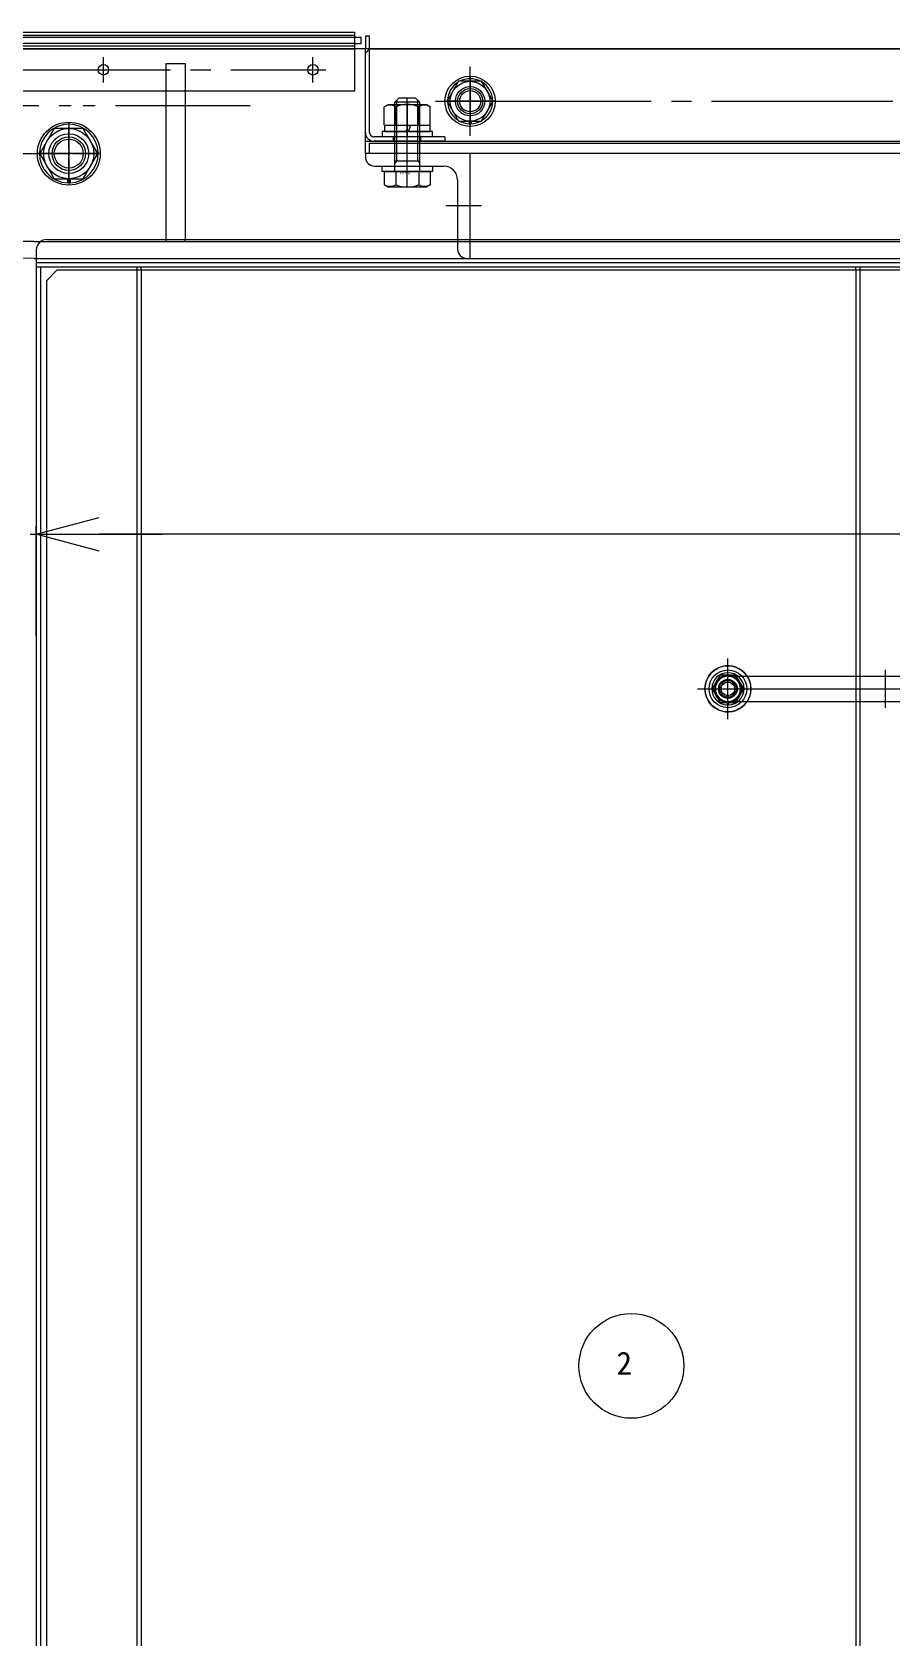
# Model space of a CAD drawing. Units: millimetres at full size. Extents: x -32787 to 32787, y -11878 to 14562.
# Drawn here: x -18977 to -18567, y 10316 to 11082 of the extents above; entities that cross this region are included whole.
import ezdxf
from ezdxf.enums import TextEntityAlignment as Align

# ---------------------------------------------------------------- set-up
doc = ezdxf.new("R2010")
doc.units = ezdxf.units.MM
doc.header["$LTSCALE"] = 9.6
doc.linetypes.add('CHAIN2', pattern=[12, 9, -1, 1, -1])
doc.linetypes.add('DOUBLE_CHAIN2', pattern=[12.8, 9, -1, 0.6, -0.6, 0.6, -1])
for name, color, linetype, lineweight in [('0-2_0', 2, 'Continuous', 9), ('0-7_01_外形線', 134, 'Continuous', 9), ('0-8_04_中心線', 4, 'CHAIN2', 9), ('0-9_03_かくれ線', 5, 'Continuous', 9), ('0-A_06_PHANTOM', 2, 'DOUBLE_CHAIN2', 9), ('0-E_08_DIM', 3, 'Continuous', 9), ('1-2_07_寸法線', 3, 'Continuous', 9)]:
    doc.layers.add(name, color=color, linetype=linetype, lineweight=lineweight)
doc.styles.add('ＭＳ ゴシック', font='')
doc.styles.get('ＭＳ ゴシック').set_extended_font_data('MS Gothic')

# ---------------------------------------------------------------- blocks, each defined once
blk = doc.blocks.new('U4914')
at = {"layer": '0-8_04_中心線'}
for p, q in [((-6.11, 0), (-0.522, 0)), ((0, 0.522), (0, 6.11)), ((0.522, 0), (6.11, 0)), ((0, -6.11), (0, -0.522))]:
    blk.add_line(p, q, dxfattribs=at)
at = {"layer": '0-8_04_中心線', "linetype": 'Continuous'}
for p, q in [((-0.261, 0), (0.261, 0)), ((0, -0.261), (0, 0.261))]:
    blk.add_line(p, q, dxfattribs=at)
blk = doc.blocks.new('U4915')
at = {"layer": '0-8_04_中心線'}
for p, q in [((-6.11, 0), (-0.522, 0)), ((0, 0.522), (0, 6.11)), ((0.522, 0), (6.11, 0)), ((0, -6.11), (0, -0.522))]:
    blk.add_line(p, q, dxfattribs=at)
at = {"layer": '0-8_04_中心線', "linetype": 'Continuous'}
for p, q in [((-0.261, 0), (0.261, 0)), ((0, -0.261), (0, 0.261))]:
    blk.add_line(p, q, dxfattribs=at)
blk = doc.blocks.new('U4925')
at = {"layer": '0-8_04_中心線'}
for p, q in [((0, 1.9), (0, 13)), ((-13, 0), (-1.9, 0)), ((1.9, 0), (13, 0)), ((0, -13), (0, -1.9))]:
    blk.add_line(p, q, dxfattribs=at)
at = {"layer": '0-8_04_中心線', "linetype": 'Continuous'}
for p, q in [((-0.95, 0), (0.95, 0)), ((0, -0.95), (0, 0.95))]:
    blk.add_line(p, q, dxfattribs=at)
blk = doc.blocks.new('U4926')
at = {"layer": '0-8_04_中心線'}
for p, q in [((0, 1.4), (0, 10.5)), ((-10.5, 0), (-1.4, 0)), ((1.4, 0), (10.5, 0)), ((0, -10.5), (0, -1.4))]:
    blk.add_line(p, q, dxfattribs=at)
at = {"layer": '0-8_04_中心線', "linetype": 'Continuous'}
for p, q in [((-0.7, 0), (0.7, 0)), ((0, -0.7), (0, 0.7))]:
    blk.add_line(p, q, dxfattribs=at)
blk = doc.blocks.new('U5094')
at = {"layer": '0-8_04_中心線'}
for p, q in [((0, 1.2), (0, 9.5)), ((-9.5, 0), (-1.2, 0)), ((1.2, 0), (9.5, 0)), ((0, -9.5), (0, -1.2))]:
    blk.add_line(p, q, dxfattribs=at)
at = {"layer": '0-8_04_中心線', "linetype": 'Continuous'}
for p, q in [((-0.6, 0), (0.6, 0)), ((0, -0.6), (0, 0.6))]:
    blk.add_line(p, q, dxfattribs=at)
blk = doc.blocks.new('U5096')
at = {"layer": '0-8_04_中心線'}
for p, q in [((0, 2.2), (0, 14.5)), ((-14.5, 0), (-2.2, 0)), ((2.2, 0), (14.5, 0)), ((0, -14.5), (0, -2.2))]:
    blk.add_line(p, q, dxfattribs=at)
at = {"layer": '0-8_04_中心線', "linetype": 'Continuous'}
for p, q in [((-1.1, 0), (1.1, 0)), ((0, -1.1), (0, 1.1))]:
    blk.add_line(p, q, dxfattribs=at)
blk = doc.blocks.new('U5098')
at = {"layer": '0-8_04_中心線'}
for p, q in [((0, 2.2), (0, 14.5)), ((-14.5, 0), (-2.2, 0)), ((2.2, 0), (14.5, 0)), ((0, -14.5), (0, -2.2))]:
    blk.add_line(p, q, dxfattribs=at)
at = {"layer": '0-8_04_中心線', "linetype": 'Continuous'}
for p, q in [((-1.1, 0), (1.1, 0)), ((0, -1.1), (0, 1.1))]:
    blk.add_line(p, q, dxfattribs=at)
blk = doc.blocks.new('U5105')
at = {"layer": '0-8_04_中心線'}
for p, q in [((0, 0.9), (0, 8)), ((-8, 0), (-0.9, 0)), ((0.9, 0), (8, 0)), ((0, -8), (0, -0.9))]:
    blk.add_line(p, q, dxfattribs=at)
at = {"layer": '0-8_04_中心線', "linetype": 'Continuous'}
for p, q in [((-0.45, 0), (0.45, 0)), ((0, -0.45), (0, 0.45))]:
    blk.add_line(p, q, dxfattribs=at)
blk = doc.blocks.new('U5121')
at = {"layer": '0-8_04_中心線'}
for p, q in [((0, 2.2), (0, 14.5)), ((-14.5, 0), (-2.2, 0)), ((2.2, 0), (14.5, 0)), ((0, -14.5), (0, -2.2))]:
    blk.add_line(p, q, dxfattribs=at)
at = {"layer": '0-8_04_中心線', "linetype": 'Continuous'}
for p, q in [((-1.1, 0), (1.1, 0)), ((0, -1.1), (0, 1.1))]:
    blk.add_line(p, q, dxfattribs=at)
blk = doc.blocks.new('U5117')
at = {"layer": '0-8_04_中心線'}
for p, q in [((0, 1.2), (0, 9.5)), ((-9.5, 0), (-1.2, 0)), ((1.2, 0), (9.5, 0)), ((0, -9.5), (0, -1.2))]:
    blk.add_line(p, q, dxfattribs=at)
at = {"layer": '0-8_04_中心線', "linetype": 'Continuous'}
for p, q in [((-0.6, 0), (0.6, 0)), ((0, -0.6), (0, 0.6))]:
    blk.add_line(p, q, dxfattribs=at)
blk = doc.blocks.new('U5119')
at = {"layer": '0-8_04_中心線'}
for p, q in [((0, 2.2), (0, 14.5)), ((-14.5, 0), (-2.2, 0)), ((2.2, 0), (14.5, 0)), ((0, -14.5), (0, -2.2))]:
    blk.add_line(p, q, dxfattribs=at)
at = {"layer": '0-8_04_中心線', "linetype": 'Continuous'}
for p, q in [((-1.1, 0), (1.1, 0)), ((0, -1.1), (0, 1.1))]:
    blk.add_line(p, q, dxfattribs=at)
blk = doc.blocks.new('U5433')
at = {"layer": '0-8_04_中心線'}
for p, q in [((0, 2.6), (0, 16.5)), ((-16.5, 0), (-2.6, 0)), ((2.6, 0), (16.5, 0)), ((0, -16.5), (0, -2.6))]:
    blk.add_line(p, q, dxfattribs=at)
at = {"layer": '0-8_04_中心線', "linetype": 'Continuous'}
for p, q in [((-1.3, 0), (1.3, 0)), ((0, -1.3), (0, 1.3))]:
    blk.add_line(p, q, dxfattribs=at)
blk = doc.blocks.new('_Open30')
at = {"layer": '0-E_08_DIM'}
blk.add_line((0, 0), (-1, 0), dxfattribs=at)
blk.add_lwpolyline([(-1, 0.2679), (0, 0), (-1, -0.2679)], dxfattribs=at)
blk = doc.blocks.new('AM_BALLOON1')
at = {"layer": '1-2_07_寸法線'}
blk.add_circle((0, 0), 5, dxfattribs=at)

msp = doc.modelspace()

# ---------------------------------------------------------------- linework, layer by layer
at = {"layer": '0-2_0', "color": 134}
for p, q in [((-18976.165, 10982.284), (-18973.165, 10982.284)), ((-18975.165, 10978.284), (-18975.165, 10970.284)), ((-18970.165, 10983.284), (-17366.165, 10983.284)), ((-18976.165, 10974.284), (-18975.165, 10974.284)), ((-18975.165, 10970.284), (-18975.165, 8978.284)), ((-18975.165, 10970.284), (-18925.165, 10970.284)), ((-18975.165, 10970.284), (-17361.165, 10970.284)), ((-18925.165, 10968.784), (-18925.165, 10970.284)), ((-18584.165, 10970.284), (-18534.165, 10970.284)), ((-18584.165, 10968.784), (-18584.165, 10970.284))]:
    msp.add_line(p, q, dxfattribs=at)
msp.add_lwpolyline([(-18816.165, 11074.269), (-18816.165, 11080.284), (-18818.165, 11080.284), (-18818.165, 11074.336)], dxfattribs=at)
msp.add_arc((-18970.165, 10978.284), 5, 90, 179.99999, dxfattribs=at)
at = {"layer": '0-7_01_外形線'}
for p, q in [((-19363.155, 11082.284), (-18823.155, 11082.284)), ((-18823.155, 11054.284), (-18823.155, 11082.284)), ((-18816.165, 11080.284), (-18818.165, 11080.284)), ((-18493.155, 11074.284), (-18823.155, 11074.284)), ((-19363.155, 11054.284), (-18823.155, 11054.284)), ((-18773.65, 11058.784), (-18779.134, 11049.284)), ((-18762.68, 11058.784), (-18773.65, 11058.784)), ((-18757.195, 11049.284), (-18762.68, 11058.784)), ((-18779.134, 11049.284), (-18773.65, 11039.784)), ((-18762.68, 11039.784), (-18757.195, 11049.284)), ((-18773.65, 11039.784), (-18762.68, 11039.784)), ((-18768.615, 11039.784), (-18768.615, 11038.543)), ((-18767.715, 11039.784), (-18767.715, 11038.543)), ((-18966.593, 11036.284), (-18973.521, 11024.284)), ((-18973.521, 11024.284), (-18966.593, 11012.284)), ((-18952.737, 11012.284), (-18945.808, 11024.284)), ((-18966.593, 11012.284), (-18952.737, 11012.284)), ((-18960.265, 11012.284), (-18960.265, 11010.297)), ((-18959.065, 11012.284), (-18959.065, 11010.297)), ((-18976.165, 10982.284), (-19080.165, 10982.284)), ((-18976.165, 10974.284), (-19080.165, 10974.458)), ((-18645.165, 10774.784), (-18495.165, 10774.784)), ((-18645.165, 10774.784), (-18495.165, 10774.784)), ((-18645.165, 10762.784), (-18495.165, 10762.784)), ((-18645.165, 10762.784), (-18495.165, 10762.784))]:
    msp.add_line(p, q, dxfattribs=at)
for points in [[(-18823.155, 11076.781), (-18820.155, 11076.781), (-18820.155, 11079.781), (-18823.155, 11079.781)], [(-18913.165, 10983.284), (-18913.165, 11067.284), (-18904.165, 11067.284), (-18904.165, 10983.284)], [(-18945.808, 11024.284), (-18952.737, 11036.284), (-18966.593, 11036.284)]]:
    msp.add_lwpolyline(points, dxfattribs=at)
msp.add_lwpolyline([(-18970.165, 9983.784), (-18970.165, 10963.784), (-18965.165, 10968.784), (-18175.165, 10968.784), (-18170.165, 10963.784), (-18170.165, 9983.784), (-18175.165, 9978.784), (-18965.165, 9978.784)], close=True, dxfattribs=at)
for centre, radius in [((-18943.155, 11064.284), 2.5), ((-18843.155, 11064.284), 2.5), ((-18768.165, 11049.284), 12), ((-18768.165, 11049.284), 9.5), ((-18768.165, 11049.284), 6), ((-18768.165, 11049.284), 5.053), ((-18959.665, 11024.284), 15), ((-18959.665, 11024.284), 12), ((-18959.665, 11024.284), 8), ((-18959.665, 11024.284), 6.918)]:
    msp.add_circle(centre, radius, dxfattribs=at)
for centre, radius, start, end in [((-18768.165, 11049.284), 10.75, 122.09453, 177.90547), ((-18768.165, 11049.284), 10.75, 62.09453, 117.90547), ((-18768.165, 11049.284), 10.75, 2.09453, 57.90547), ((-18768.165, 11049.284), 10.75, 182.09453, 237.90547), ((-18768.165, 11049.284), 10.75, 302.09453, 357.90547), ((-18768.165, 11049.284), 10.75, 242.09453, 267.60087), ((-18768.165, 11049.284), 10.75, 272.39913, 297.90547), ((-18959.665, 11024.284), 14, 272.45629, 267.54371), ((-18645.165, 10768.784), 11, 33.05573, 326.94427), ((-18645.165, 10768.784), 11, 33.05573, 326.94427), ((-18645.165, 10768.784), 6, 90, 270), ((-18645.165, 10768.784), 6, 90, 270)]:
    msp.add_arc(centre, radius, start, end, dxfattribs=at)
at = {"layer": '0-8_04_中心線'}
for p, q in [((-19343.155, 11064.284), (-18843.155, 11064.284)), ((-18768.165, 11061.284), (-18768.165, 11037.284)), ((-18798.165, 11008.284), (-18798.165, 11050.784)), ((-18756.165, 11049.284), (-18780.165, 11049.284)), ((-18768.165, 11049.284), (-18548.165, 11049.284)), ((-18959.665, 11039.284), (-18959.665, 11009.284)), ((-18798.165, 11010.284), (-18798.165, 11043.284)), ((-18798.165, 11021.284), (-18798.165, 11041.284)), ((-19096.665, 11024.284), (-18959.665, 11024.284)), ((-18944.665, 11024.284), (-18974.665, 11024.284)), ((-18762.67, 10999.284), (-18779.772, 10999.284)), ((-18570.165, 10777.784), (-18570.165, 10759.784)), ((-18570.165, 10777.784), (-18570.165, 10759.784)), ((-18645.165, 10768.784), (-18495.165, 10768.784)), ((-18645.165, 10768.784), (-18495.165, 10768.784))]:
    msp.add_line(p, q, dxfattribs=at)
at = {"layer": '0-9_03_かくれ線'}
for p, q in [((-19363.155, 11080.784), (-18823.155, 11080.784)), ((-18823.155, 11079.781), (-19363.155, 11079.781)), ((-18823.155, 11076.781), (-19363.155, 11076.781)), ((-19363.155, 11075.784), (-18823.155, 11075.784)), ((-19363.155, 11074.284), (-18823.155, 11074.284)), ((-18823.155, 11074.284), (-19363.155, 11074.284)), ((-18818.165, 11034.284), (-18818.165, 11074.336)), ((-18816.165, 11034.284), (-18816.165, 11074.269)), ((-18809.135, 11046.647), (-18807.165, 11047.784)), ((-18809.135, 11037.784), (-18809.135, 11046.647)), ((-18807.165, 11047.784), (-18789.165, 11047.784)), ((-18804.165, 11048.784), (-18802.165, 11050.784)), ((-18804.165, 11015.784), (-18804.165, 11048.784)), ((-18792.165, 11048.784), (-18804.165, 11048.784)), ((-18803.65, 11037.784), (-18803.65, 11046.647)), ((-18803.165, 11020.784), (-18803.165, 11049.784)), ((-18794.165, 11050.784), (-18802.165, 11050.784)), ((-18798.165, 11047.784), (-18798.165, 11037.784)), ((-18792.165, 11048.784), (-18794.165, 11050.784)), ((-18793.165, 11020.784), (-18793.165, 11049.784)), ((-18792.68, 11037.784), (-18792.68, 11046.647)), ((-18792.165, 11015.784), (-18792.165, 11048.784)), ((-18787.195, 11046.647), (-18789.165, 11047.784)), ((-18787.195, 11037.784), (-18787.195, 11046.647)), ((-18780.165, 11032.284), (-18814.165, 11032.284)), ((-18810.165, 11034.784), (-18810.165, 11032.284)), ((-18786.165, 11032.284), (-18810.165, 11032.284)), ((-18809.135, 11037.784), (-18787.195, 11037.784)), ((-18808.915, 11037.784), (-18797.673, 11037.784)), ((-18808.915, 11034.784), (-18808.915, 11037.784)), ((-18808.915, 11034.784), (-18798.765, 11034.784)), ((-18804.665, 11030.284), (-18804.665, 11032.284)), ((-18798.765, 11034.784), (-18797.673, 11037.784)), ((-18798.165, 11037.784), (-18798.165, 11034.784)), ((-18798.165, 11034.784), (-18798.165, 11032.284)), ((-18797.565, 11034.784), (-18796.473, 11037.784)), ((-18797.565, 11034.784), (-18787.415, 11034.784)), ((-18796.473, 11037.784), (-18787.415, 11037.784)), ((-18791.665, 11030.284), (-18791.665, 11032.284)), ((-18787.415, 11037.784), (-18787.415, 11034.784)), ((-18780.165, 11032.284), (-18780.165, 11030.284)), ((-18818.165, 11030.284), (-18498.165, 11030.284)), ((-18780.165, 11030.284), (-18814.165, 11030.284)), ((-18813.665, 11018.284), (-18780.665, 11018.284)), ((-18804.165, 11020.784), (-18792.165, 11020.784)), ((-18803.165, 11020.784), (-18804.165, 11019.784)), ((-18793.165, 11020.784), (-18792.165, 11019.784)), ((-18809.135, 11015.784), (-18809.135, 11009.421)), ((-18809.135, 11015.784), (-18787.195, 11015.784)), ((-18809.135, 11009.421), (-18807.165, 11008.284)), ((-18789.165, 11008.284), (-18807.165, 11008.284)), ((-18803.65, 11015.784), (-18803.65, 11009.421)), ((-18792.68, 11015.784), (-18792.68, 11009.421)), ((-18787.195, 11009.421), (-18789.165, 11008.284)), ((-18787.195, 11015.784), (-18787.195, 11009.421)), ((-18774.165, 11011.784), (-18774.165, 10978.784)), ((-18976.165, 10982.284), (-17360.165, 10982.284)), ((-18913.165, 10982.284), (-18913.165, 10983.284)), ((-18904.165, 10982.284), (-18904.165, 10983.284)), ((-18976.165, 10974.284), (-17360.165, 10974.284)), ((-18975.165, 10972.284), (-17361.165, 10972.284)), ((-18973.165, 10970.284), (-18973.165, 8978.284)), ((-18927.165, 10970.284), (-18927.165, 8978.284)), ((-18769.665, 10974.284), (-18768.165, 10974.284)), ((-18582.165, 10970.284), (-18582.165, 8978.284)), ((-18925.165, 10968.784), (-18925.165, 9978.784)), ((-18584.164, 10968.784), (-18584.165, 9978.784)), ((-18645.465, 10762.284), (-18645.465, 10761.09)), ((-18645.465, 10762.284), (-18645.465, 10761.09)), ((-18644.865, 10762.284), (-18644.865, 10761.09)), ((-18644.865, 10762.284), (-18644.865, 10761.09))]:
    msp.add_line(p, q, dxfattribs=at)
for points in [[(-18818.165, 11024.284), (-18818.165, 11072.284), (-18816.165, 11074.284), (-18500.165, 11074.284), (-18498.165, 11072.284), (-18498.165, 11024.284)], [(-18816.165, 11029.284), (-18500.165, 11029.284), (-18500.165, 11024.284), (-18816.165, 11024.284)], [(-18810.165, 11018.284), (-18786.165, 11018.284), (-18786.165, 11015.784), (-18810.165, 11015.784)], [(-18648.918, 10775.284), (-18652.67, 10768.784), (-18648.918, 10762.284), (-18641.412, 10762.284), (-18637.659, 10768.784), (-18641.412, 10775.284)], [(-18648.918, 10775.284), (-18652.67, 10768.784), (-18648.918, 10762.284), (-18641.412, 10762.284), (-18637.659, 10768.784), (-18641.412, 10775.284)]]:
    msp.add_lwpolyline(points, close=True, dxfattribs=at)
for points in [[(-18786.165, 11032.284), (-18786.165, 11034.784), (-18810.165, 11034.784)], [(-18768.165, 10974.284), (-18768.165, 11024.284), (-18818.165, 11024.284), (-18818.165, 11022.784)]]:
    msp.add_lwpolyline(points, dxfattribs=at)
for centre, radius in [((-18768.165, 11049.284), 7), ((-18959.665, 11024.284), 9.5), ((-18645.165, 10768.784), 11), ((-18645.165, 10768.784), 11), ((-18645.165, 10768.784), 9), ((-18645.165, 10768.784), 9), ((-18645.165, 10768.784), 6.5), ((-18645.165, 10768.784), 6.5), ((-18645.165, 10768.784), 4.5), ((-18645.165, 10768.784), 4), ((-18645.165, 10768.784), 4), ((-18645.165, 10768.784), 4), ((-18645.165, 10768.784), 4), ((-18645.165, 10768.784), 3.324), ((-18645.165, 10768.784), 3.324), ((-18645.165, 10768.784), 3.25), ((-18645.165, 10768.784), 3.25)]:
    msp.add_circle(centre, radius, dxfattribs=at)
for centre, radius, start, end in [((-18806.392, 11041.897), 5.485, 60.00001, 119.99999), ((-18798.165, 11033.988), 13.796, 66.57346, 113.42654), ((-18789.938, 11041.897), 5.485, 60.00001, 119.99999), ((-18814.165, 11034.284), 4, 180, 270), ((-18814.165, 11034.284), 2, 180, 270), ((-18813.665, 11022.784), 4.5, 180, 270), ((-18780.665, 11011.784), 6.5, 0, 90), ((-18806.392, 11014.171), 5.485, 240.00001, 299.99999), ((-18798.165, 11022.079), 13.796, 246.57346, 293.42654), ((-18789.938, 11014.171), 5.485, 240.00001, 299.99999), ((-18769.665, 10978.784), 4.5, 180, 270), ((-18645.165, 10768.784), 7.7, 272.23287, 267.76713), ((-18645.165, 10768.784), 7.7, 272.23287, 267.76713), ((-18645.165, 10768.784), 6, 270, 90), ((-18645.165, 10768.784), 6, 270, 90), ((-18645.165, 10768.784), 11, 326.94427, 33.05573), ((-18645.165, 10768.784), 11, 326.94427, 33.05573)]:
    msp.add_arc(centre, radius, start, end, dxfattribs=at)
at = {"layer": '0-A_06_PHANTOM', "color": 7}
msp.add_line((-19183.165, 11047.284), (-18873.165, 11047.284), dxfattribs=at)
at = {"layer": '0-E_08_DIM'}
for p, q in [((-18978.165, 10842.614), (-18975.165, 10842.614)), ((-18975.165, 10794.192), (-18975.165, 10846.364)), ((-18975.165, 10794.192), (-18975.165, 10846.364)), ((-17391.165, 10842.614), (-18945.165, 10842.614)), ((-18945.165, 10842.614), (-18915.165, 10842.614))]:
    msp.add_line(p, q, dxfattribs=at)

# ---------------------------------------------------------------- block references
at = {"layer": '0-8_04_中心線'}
for name, p in [('U4914', (-18943.155, 11064.284)), ('U4915', (-18843.155, 11064.284)), ('U5433', (-18768.165, 11049.284)), ('U4926', (-18768.165, 11049.284)), ('U4925', (-18959.665, 11024.284)), ('U5096', (-18645.165, 10768.784)), ('U5098', (-18645.165, 10768.784)), ('U5121', (-18645.165, 10768.784)), ('U5119', (-18645.165, 10768.784)), ('U5094', (-18645.165, 10768.784)), ('U5117', (-18645.165, 10768.784)), ('U5105', (-18645.165, 10768.784))]:
    msp.add_blockref(name, p, dxfattribs=at)
at = {"layer": '0-E_08_DIM', "xscale": 30, "yscale": 30, "rotation": 180}
msp.add_blockref('_Open30', (-18975.165, 10842.614), dxfattribs=at)
msp.add_blockref('_Open30', (-18975.165, 10842.614), dxfattribs=at)
at = {"layer": '1-2_07_寸法線', "xscale": 4.999697, "yscale": 4.999697}
msp.add_blockref('AM_BALLOON1', (-18691.25, 10445.585), dxfattribs=at)

# ---------------------------------------------------------------- texts
at = {"layer": '0-2_0', "color": 134, "style": 'ＭＳ ゴシック'}
msp.add_text('2', height=11, dxfattribs=at).set_placement((-18698.392, 10438.085), align=Align.BOTTOM_LEFT)
at = {"layer": '0-9_03_かくれ線', "style": 'ＭＳ ゴシック', "width": 0.8}
msp.add_text('M12×35', height=1.1, dxfattribs=at).set_placement((-18801.73, 11013.984), align=Align.BOTTOM_LEFT)

doc.saveas('drawing.dxf')
